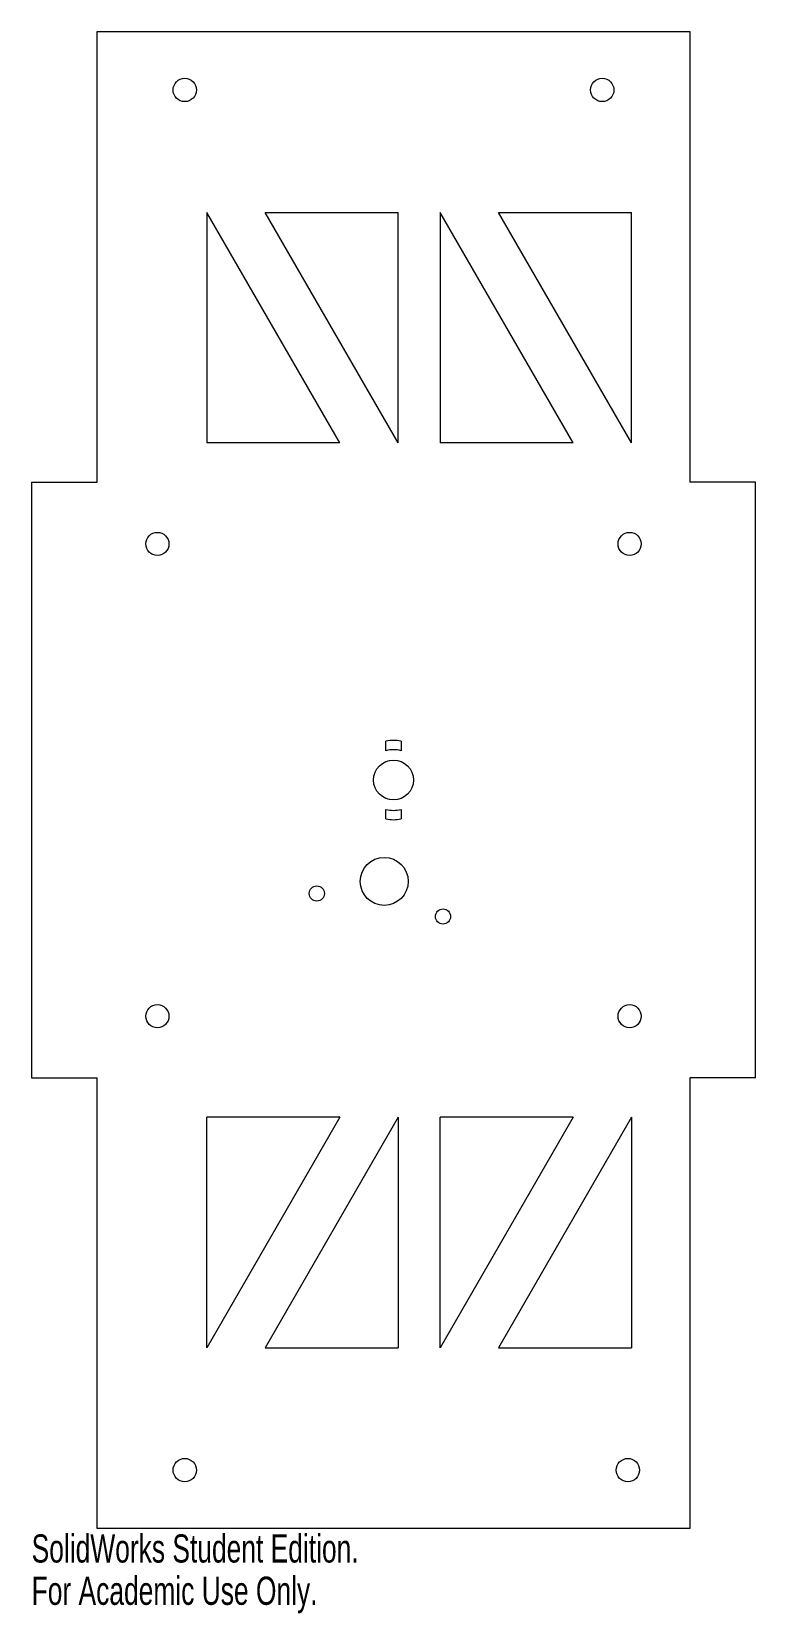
# Model space of a CAD drawing. Header units: millimetres. Extents: x -62 to 62, y -143 to 128.
import ezdxf

# ---------------------------------------------------------------- set-up
doc = ezdxf.new("R2010")
doc.units = ezdxf.units.MM
doc.styles.add('SLDTEXTSTYLE0', font='TXT', dxfattribs={"width": 0.7})

msp = doc.modelspace()

# ---------------------------------------------------------------- linework, layer by layer
at = {"color": 7, "linetype": 'Continuous', "lineweight": 15}
for p, q in [((-50.8, 128.32), (50.8, 128.32)), ((-50.8, 51.06), (-50.8, 128.32)), ((50.8, 128.32), (50.8, 51.06)), ((-32.02, 97.33), (-32.02, 57.8)), ((-9.2, 57.8), (-32.02, 97.33)), ((-22.02, 97.33), (0.8, 97.33)), ((0.8, 57.8), (-22.02, 97.33)), ((0.8, 57.8), (0.8, 97.33)), ((7.98, 97.33), (7.98, 57.8)), ((30.8, 57.8), (7.98, 97.33)), ((17.98, 97.33), (40.8, 97.33)), ((40.8, 57.8), (17.98, 97.33)), ((40.8, 57.8), (40.8, 97.33)), ((-9.2, 57.8), (-32.02, 57.8)), ((30.8, 57.8), (7.98, 57.8)), ((-62.06, 51.06), (-50.8, 51.06)), ((-62.06, 51.06), (-62.06, -51.06)), ((62.06, 51.06), (50.8, 51.06)), ((62.06, -51.06), (62.06, 51.06)), ((-1.3, 5.03), (-1.3, 6.67)), ((1.3, 6.67), (1.3, 5.03)), ((-1.3, -6.67), (-1.3, -5.03)), ((1.3, -5.03), (1.3, -6.67)), ((-62.06, -51.06), (-50.8, -51.06)), ((-50.8, -128.32), (-50.8, -51.06)), ((50.8, -51.06), (50.8, -128.32)), ((62.06, -51.06), (50.8, -51.06)), ((-9.2, -57.8), (-32.02, -57.8)), ((-9.2, -57.8), (-32.02, -97.33)), ((-32.02, -97.33), (-32.02, -57.8)), ((0.8, -57.8), (-22.02, -97.33)), ((0.8, -57.8), (0.8, -97.33)), ((30.8, -57.8), (7.98, -57.8)), ((30.8, -57.8), (7.98, -97.33)), ((7.98, -97.33), (7.98, -57.8)), ((40.8, -57.8), (17.98, -97.33)), ((40.8, -57.8), (40.8, -97.33)), ((-22.02, -97.33), (0.8, -97.33)), ((17.98, -97.33), (40.8, -97.33)), ((50.8, -128.32), (-50.8, -128.32))]:
    msp.add_line(p, q, dxfattribs=at)
for centre, radius in [((-35.8, 118.32), 2), ((35.8, 118.32), 2), ((-40.49, 40.49), 1.98), ((40.49, 40.49), 1.98), ((0, 0), 3.42), ((-1.59, -17.38), 4.11), ((-13.15, -19.45), 1.3), ((8.49, -23.41), 1.3), ((-40.49, -40.49), 1.98), ((40.49, -40.49), 1.98), ((-35.8, -118.32), 2), ((40.2, -118.32), 2)]:
    msp.add_circle(centre, radius, dxfattribs=at)
for radius, start, end in [(6.8, 78.9786, 101.0214), (5.2, 75.5225, 104.4775), (5.2, 255.5225, 284.4775), (6.8, 258.9786, 281.0214)]:
    msp.add_arc((0, 0), radius, start, end, dxfattribs=at)

# ---------------------------------------------------------------- texts
at = {"color": 7, "linetype": 'Continuous', "char_height": 4.8336, "attachment_point": 1, "style": 'SLDTEXTSTYLE0'}
for s, insert in [('SolidWorks Student Edition.', (-62.06, -129.34)), ('For Academic Use Only.', (-62.06, -136.59))]:
    msp.add_mtext(s, dxfattribs=dict(at, insert=insert))

doc.saveas('drawing.dxf')
